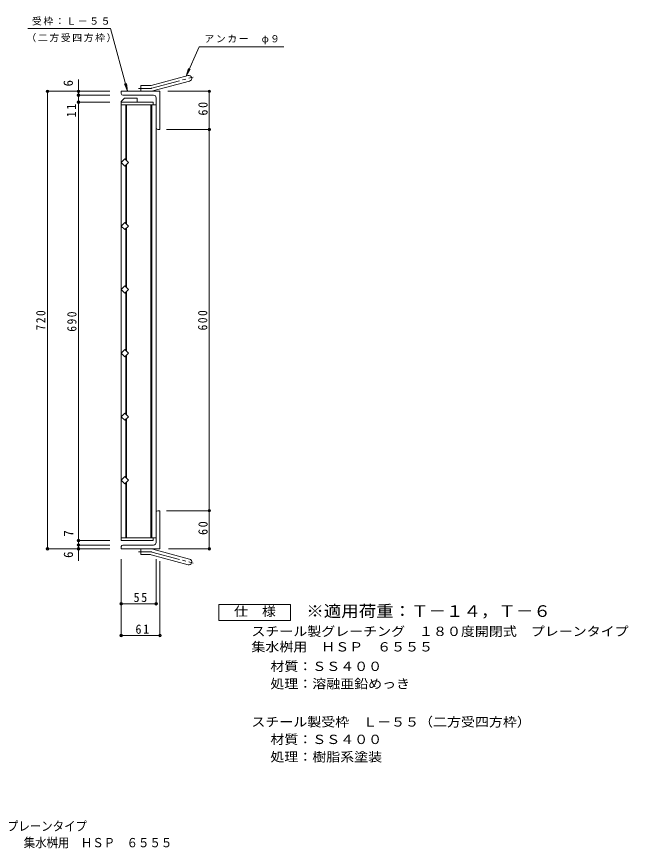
# Model space of a CAD drawing. Units: millimetres, scale not verified. Extents: x -880 to 912, y -688 to 647.
# Drawn here: x -51 to 912, y -688 to 621 of the extents above; entities that cross this region are included whole.
import ezdxf
from ezdxf.enums import TextEntityAlignment as Align

# ---------------------------------------------------------------- set-up
doc = ezdxf.new("R2010")
doc.units = ezdxf.units.MM
doc.header["$LTSCALE"] = 5
doc.header["$PDMODE"] = 32
doc.header["$PDSIZE"] = 4
doc.linetypes.add('CHAIN2', pattern=[12, 9, -1, 1, -1])
for name, color, linetype, lineweight in [('B-1', 2, 'Continuous', 9), ('B-2', 3, 'Continuous', 9), ('B-4', 7, 'Continuous', 9), ('B-5', 7, 'Continuous', 9), ('F-4_F-4ﾚｲﾔ', 2, 'Continuous', 9)]:
    doc.layers.add(name, color=color, linetype=linetype, lineweight=lineweight)
doc.layers.add('F-5_F-5ﾚｲﾔ', color=2, linetype='Continuous')
doc.styles.add('ＭＳ ゴシック', font='')
doc.styles.get('ＭＳ ゴシック').set_extended_font_data('MS Gothic')

msp = doc.modelspace()

# ---------------------------------------------------------------- linework, layer by layer
at = {"layer": 'B-1'}
for p, q in [((160.856, 513.089), (219.047, 528.681)), ((144.711, 503.782), (144.711, 512.782)), ((158.526, 512.782), (144.711, 512.782)), ((163.185, 504.396), (221.376, 519.988)), ((113.711, 500.282), (113.711, 503.782)), ((174.711, 503.782), (113.711, 503.782)), ((164.711, 497.782), (116.211, 497.782)), ((174.711, 503.782), (174.711, 443.782)), ((168.711, 493.782), (168.711, 446.282)), ((171.211, 443.782), (174.711, 443.782)), ((171.211, -156.218), (174.711, -156.218)), ((174.711, -216.218), (174.711, -156.218)), ((168.711, -206.218), (168.711, -158.718)), ((113.711, -212.718), (113.711, -216.218)), ((174.711, -216.218), (113.711, -216.218)), ((164.711, -210.218), (116.211, -210.218)), ((144.711, -216.218), (144.711, -225.218)), ((163.185, -216.831), (221.376, -232.423)), ((158.526, -225.218), (144.711, -225.218)), ((160.856, -225.524), (219.047, -241.117))]:
    msp.add_line(p, q, dxfattribs=at)
at = {"layer": 'B-1', "linetype": 'CHAIN2'}
for p, q in [((162.02, 508.742), (227.187, 526.203)), ((158.526, 508.282), (140.906, 508.282)), ((158.526, -220.718), (140.906, -220.718)), ((162.02, -221.178), (227.187, -238.639))]:
    msp.add_line(p, q, dxfattribs=at)
at = {"layer": 'B-1'}
for centre, radius, start, end in [((220.211, 524.334), 4.5, 285.00014, 104.99991), ((158.526, 521.782), 9, 270, 285.00002), ((116.211, 500.282), 2.5, 180, 270), ((158.526, 521.782), 18, 270, 285), ((164.711, 493.782), 4, 0, 90), ((171.211, 446.282), 2.5, 180, 270), ((171.211, -158.718), 2.5, 90, 180), ((164.711, -206.218), 4, 270, 0), ((116.211, -212.718), 2.5, 90, 180), ((158.526, -234.218), 18, 75, 90), ((158.526, -234.218), 9, 74.99998, 90), ((220.211, -236.77), 4.5, 255.00009, 74.99986)]:
    msp.add_arc(centre, radius, start, end, dxfattribs=at)
at = {"layer": 'B-1', "linetype": 'CHAIN2'}
for centre, start, end in [((158.526, 521.782), 270, 284.99995), ((158.526, -234.218), 75.00005, 90)]:
    msp.add_arc(centre, 13.5, start, end, dxfattribs=at)
at = {"layer": 'B-2'}
for p, q in [((113.711, 487.782), (118.711, 492.782)), ((113.711, 487.782), (113.711, 486.782)), ((113.711, 486.782), (163.711, 486.782)), ((113.711, 486.782), (113.711, -203.218)), ((118.711, 492.782), (138.711, 492.782)), ((138.711, 486.782), (138.711, 492.782)), ((163.711, 486.782), (163.711, 482.282)), ((113.711, 482.282), (168.711, 482.282)), ((120.711, 482.282), (120.711, 396.096)), ((122.211, 482.282), (122.211, 394.596)), ((160.211, 482.282), (160.211, -198.718)), ((161.711, 482.282), (161.711, -198.718)), ((168.711, 482.282), (168.711, -198.718)), ((120.711, 387.468), (120.711, 296.096)), ((122.211, 388.968), (122.211, 294.596)), ((122.211, 288.968), (122.211, 194.596)), ((120.711, 287.469), (120.711, 196.096)), ((120.711, 187.468), (120.711, 96.096)), ((122.211, 188.969), (122.211, 94.596)), ((120.711, 87.469), (120.711, -3.904)), ((122.211, 88.969), (122.211, -5.404)), ((120.711, -12.531), (120.711, -103.904)), ((122.211, -11.031), (122.211, -105.404)), ((120.711, -112.532), (120.711, -198.718)), ((122.211, -111.032), (122.211, -198.718)), ((113.711, -198.718), (168.711, -198.718)), ((113.711, -203.218), (163.711, -203.218)), ((163.711, -203.218), (163.711, -198.718))]:
    msp.add_line(p, q, dxfattribs=at)
for points in [[(119.368, 386.125), (113.711, 391.782), (119.368, 397.439), (125.025, 391.782)], [(125.025, 391.782), (121.394, 388.151), (119.368, 386.125)]]:
    msp.add_lwpolyline(points, dxfattribs=at)
for points in [[(119.368, 297.439), (113.711, 291.782), (119.368, 286.125), (125.025, 291.782), (121.394, 295.414)], [(119.368, 197.439), (113.711, 191.782), (119.368, 186.126), (125.025, 191.782), (121.394, 195.414)], [(119.368, 97.439), (113.711, 91.782), (119.368, 86.126), (125.025, 91.782), (121.394, 95.414)], [(119.368, -2.561), (113.711, -8.218), (119.368, -13.874), (125.025, -8.218), (121.394, -4.586)], [(119.368, -102.561), (113.711, -108.218), (119.368, -113.874), (125.025, -108.218), (121.394, -104.586)]]:
    msp.add_lwpolyline(points, close=True, dxfattribs=at)
at = {"layer": 'B-4'}
for p, q in [((46.396, 522.237), (46.396, 497.782)), ((95.618, 503.782), (-3.995, 503.782)), ((-2.495, 503.782), (-2.495, -216.218)), ((95.618, 497.782), (44.896, 497.782)), ((46.396, 497.782), (46.396, 486.782)), ((187.187, 503.782), (253.86, 503.782)), ((252.36, 443.782), (252.36, 503.782)), ((95.618, 486.782), (44.896, 486.782)), ((46.396, 486.782), (46.396, -203.218)), ((185.093, 443.782), (253.86, 443.782)), ((252.36, -156.218), (252.36, 443.782)), ((185.093, -156.218), (253.86, -156.218)), ((252.36, -216.218), (252.36, -156.218)), ((95.618, -203.218), (44.896, -203.218)), ((46.396, -203.218), (46.396, -210.218)), ((95.618, -216.218), (-3.995, -216.218)), ((95.618, -210.218), (44.896, -210.218)), ((46.396, -210.218), (46.396, -234.901)), ((188.354, -216.218), (253.86, -216.218)), ((113.711, -232.209), (113.711, -354.113)), ((168.711, -232.209), (168.711, -304.113)), ((174.711, -235.536), (174.711, -354.113)), ((113.711, -302.613), (168.711, -302.613)), ((113.711, -352.613), (174.711, -352.613))]:
    msp.add_line(p, q, dxfattribs=at)
for p in [(-2.495, 503.782), (46.396, 503.782), (46.396, 497.782), (252.36, 503.782), (46.396, 486.782), (252.36, 443.782), (252.36, -156.218), (46.396, -203.218), (46.396, -210.218), (-2.495, -216.218), (46.396, -216.218), (252.36, -216.218), (113.711, -302.613), (168.711, -302.613), (113.711, -352.613), (174.711, -352.613)]:
    msp.add_point(p, dxfattribs=at)
at = {"layer": 'B-5'}
for p, q in [((-33.297, 602.817), (96.989, 602.817)), ((236.624, 573.769), (369.821, 573.769)), ((215.875, 527.831), (222.463, 538.454)), ((123.525, 503.782), (121.893, 516.175))]:
    msp.add_line(p, q, dxfattribs=at)
for points in [[(96.989, 602.817), (123.525, 503.782), (118.741, 515.331)], [(236.624, 573.769), (215.875, 527.831), (219.489, 539.797)]]:
    msp.add_lwpolyline(points, dxfattribs=at)
at = {"layer": 'F-4_F-4ﾚｲﾔ'}
msp.add_lwpolyline([(267.572, -328.794), (267.572, -303.793), (380.072, -303.793), (380.072, -328.794)], close=True, dxfattribs=at)

# ---------------------------------------------------------------- texts
at = {"layer": 'B-4', "color": 2, "style": 'ＭＳ ゴシック'}
for s, p in [('6', (41.844, 511.547)), ('7', (42.475, -196.924)), ('6', (42.091, -230.47))]:
    msp.add_text(s, height=14.66, rotation=90, dxfattribs=at).set_placement(p, align=Align.BOTTOM_LEFT)
at = {"layer": 'B-4', "color": 2, "char_height": 14.66, "attachment_point": 7, "rotation": 90, "style": 'ＭＳ ゴシック'}
for s, insert in [('\\T1.27;\\W0.95;60', (249.86, 465.657)), ('\\T1.27;\\W0.95;11', (42.296, 462.893)), ('\\T1.27;\\W0.9;720', (-5.495, 127.532)), ('\\T1.27;\\W0.9;600', (249.36, 127.532)), ('\\T1.27;\\W0.9;690', (43.396, 125.532)), ('\\T1.27;\\W0.95;60', (249.86, -194.343))]:
    msp.add_mtext(s, dxfattribs=dict(at, insert=insert))
at = {"layer": 'B-4', "color": 2, "char_height": 14.66, "attachment_point": 7, "style": 'ＭＳ ゴシック'}
for s, insert in [('\\T1.27;\\W0.95;55', (133.086, -300.113)), ('\\T1.27;\\W0.95;61', (136.086, -350.113))]:
    msp.add_mtext(s, dxfattribs=dict(at, insert=insert))
at = {"layer": 'B-5', "char_height": 11, "attachment_point": 7, "style": 'ＭＳ ゴシック'}
for s, insert in [('\\T1.17;受枠：Ｌ－５５', (-26.746, 607.469)), ('\\T1.17;（二方受四方枠）', (-35.496, 580.98)), ('\\T1.17;アンカー\u3000φ９', (244.639, 577.899))]:
    msp.add_mtext(s, dxfattribs=dict(at, insert=insert))
at = {"layer": 'F-4_F-4ﾚｲﾔ', "style": 'ＭＳ ゴシック', "width": 1.1}
for s, p in [('仕\u3000様', (291.322, -326.294)), ('スチール製グレーチング\u3000１８０度開閉式\u3000プレーンタイプ', (318.617, -357.754)), ('集水桝用\u3000ＨＳＰ\u3000６５５５', (318.617, -382.127)), ('材質：ＳＳ４００', (348.473, -412.779)), ('処理：溶融亜鉛めっき', (348.473, -440.279)), ('スチール製受枠\u3000Ｌ－５５（二方受四方枠）', (318.617, -500.28)), ('材質：ＳＳ４００', (348.473, -527.78)), ('処理：樹脂系塗装', (348.473, -555.28))]:
    msp.add_text(s, height=14.66, dxfattribs=at).set_placement(p, align=Align.BOTTOM_LEFT)
at = {"layer": 'F-5_F-5ﾚｲﾔ', "color": 3, "style": 'ＭＳ ゴシック', "width": 1.1}
msp.add_text('※適用荷重：Ｔ－１４，Ｔ－６', height=18.33, dxfattribs=at).set_placement((405.072, -328.794), align=Align.BOTTOM_LEFT)
at = {"layer": 'F-5_F-5ﾚｲﾔ', "style": 'ＭＳ ゴシック', "width": 0.9}
for s, p in [('スチール製グレーチング\u3000１８０度開閉式\u3000プレーンタイプ', (-426.188, -664.293)), ('集水桝用\u3000ＨＳＰ\u3000６５５５', (-39.905, -690.26))]:
    msp.add_text(s, height=14.66, dxfattribs=at).set_placement(p, align=Align.BOTTOM_LEFT)

doc.saveas('drawing.dxf')
